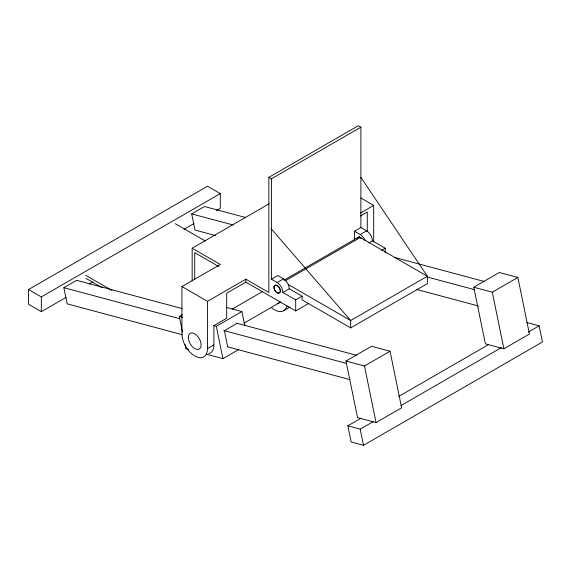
<?xml version="1.0" encoding="UTF-8"?>
<svg xmlns="http://www.w3.org/2000/svg" width="571" height="571" viewBox="0 0 571 571"><rect width="100%" height="100%" fill="white"/><g stroke="black" fill="none" stroke-linecap="round" stroke-linejoin="round"><path stroke-width="0.86" d="M66.015 297.42L41.333 311.673L28.55 304.293L28.55 289.533L207.501 186.217L220.285 193.598L220.285 208.358L216.423 210.585M28.55 289.533L41.333 296.913L220.285 193.598M182.32 334.706L67.171 303.851L63.859 287.684L76.642 280.304L182.342 308.625M215.617 235.58L194.989 230.056L191.685 213.889L204.461 206.509L245.716 217.558M308.811 303.365L295.699 310.931L245.844 282.153L226.673 293.223L226.673 318.268L213.889 325.648L213.889 344.884L207.501 348.574A18.079 10.435 60 0 1 194.718 355.954A18.079 10.435 60 0 1 181.935 333.814L181.935 286.578L207.501 301.338L245.844 279.205L268.855 292.488L268.855 177.36L358.331 125.699L360.886 127.176L360.886 227.543L354.498 231.234L354.498 240.091M89.155 284.065L93.009 281.838M184.033 229.285L194.054 223.497M268.855 177.36L271.411 178.837L360.886 127.176M192.163 280.975L192.163 248.207L269.298 203.676M181.935 286.578L220.285 264.444L192.163 248.207M182.499 332.101L179.28 316.37L182.292 314.635M360.629 212.933L373.67 205.403L373.67 241.94M360.429 216.002L367.281 212.048L367.281 231.526M271.411 178.837L271.411 279.198L277.806 275.515L283.551 278.834A8.137 4.696 60 0 1 289.304 288.798L302.088 296.178L302.088 299.868L350.658 327.904L427.358 283.63L427.358 276.25L360.886 177.36M271.411 279.198L277.163 282.524L283.551 278.834M354.498 231.234L360.251 234.553L366.639 230.862A8.137 4.696 60 0 1 372.392 240.826L385.175 248.207L385.175 252.461M232.147 309.147L262.132 291.831M284.051 280.147L359.644 236.508M285.086 280.896L360.251 237.507L427.358 276.25L350.658 320.531L288.184 284.458M213.74 325.606L216.323 326.298L241.883 311.538L244.745 325.52M277.163 282.524A8.137 4.696 60 0 1 282.916 292.488L289.304 288.798M368.837 242.875L372.392 240.826M237.151 323.314L224.367 330.688L227.672 346.861M244.267 323.022L280.397 302.159M282.916 292.488L295.699 299.868L302.088 296.178M381.621 250.255L385.175 248.207M283.644 310.724L290.039 307.034M206.574 354.248L222.94 358.631L238.728 349.516M345.962 361.036L371.528 346.276L390.043 351.236L401.627 407.822L376.061 422.583L357.539 417.615L345.962 361.036L364.484 365.997L390.043 351.236M473.78 287.234L499.347 272.474L517.868 277.442L529.445 334.021L503.879 348.781L485.364 343.821L473.78 287.234L492.302 292.195L517.868 277.442M526.797 322.508L539.138 325.813L542.45 341.979L363.499 445.301L351.151 441.99L347.846 425.823L360.958 418.25M398.751 396.431L488.226 344.777M347.846 425.823L360.194 429.135L373.306 421.562M401.07 405.531L501.345 347.639M528.346 332.051L539.138 325.813M394.383 257.393L484.615 281.574M191.685 213.889L232.932 224.938M427.144 276.978L474.408 289.64M416.702 289.461L478.577 306.042M226.38 307.384L241.883 311.538M236.48 323.136L356.789 355.369M179.28 316.37L182.727 317.298M63.859 287.684L179.872 318.768M223.704 330.509L346.59 363.441M227.865 346.911L349.895 379.608M188.48 349.402L185.896 348.71L185.004 344.334M360.886 198.023L373.67 205.403M360.886 227.543L366.639 230.862M175.318 223.725L205.367 241.069M218.779 266.529L194.718 252.632L194.718 279.205M85.843 275.379L112.037 290.503M85.857 278.341L102.066 287.698M357.16 238.457A4.518 2.612 60 0 1 360.251 237.507L361.072 238.107M360.251 237.507L361.315 238.45M271.411 229.021L350.658 320.531L350.658 327.904M492.302 292.195L503.879 348.781M364.484 365.997L376.061 422.583M360.194 429.135L363.499 445.301M216.323 326.298L222.94 358.631M295.699 299.868L295.699 310.931M245.844 279.205L245.844 282.153M207.501 301.338L207.501 348.574M41.333 296.913L41.333 311.673M280.14 301.952A9.036 5.218 60 0 1 277.806 303.301M213.889 344.884A18.079 10.435 60 0 1 208.893 353.706M286.956 306.02A18.079 10.435 60 0 1 271.296 307.412M360.251 234.553A8.137 4.696 60 0 1 365.226 240.748M274.08 286.428C273.017 289.504 277.82 295.842 280.247 291.902C281.31 288.826 276.507 282.488 274.08 286.428M274.394 285.721L273.966 287.32L274.394 289.411L275.565 291.438L277.163 292.852L278.762 293.28L279.933 292.609L280.361 291.01L279.933 288.919L278.762 286.892L277.163 285.471L275.565 285.043L274.394 285.721M188.33 337.504A9.036 5.218 60 0 0 197.916 349.431A9.036 5.218 60 0 0 197.916 336.647A9.036 5.218 60 0 0 188.33 337.504"/></g></svg>
